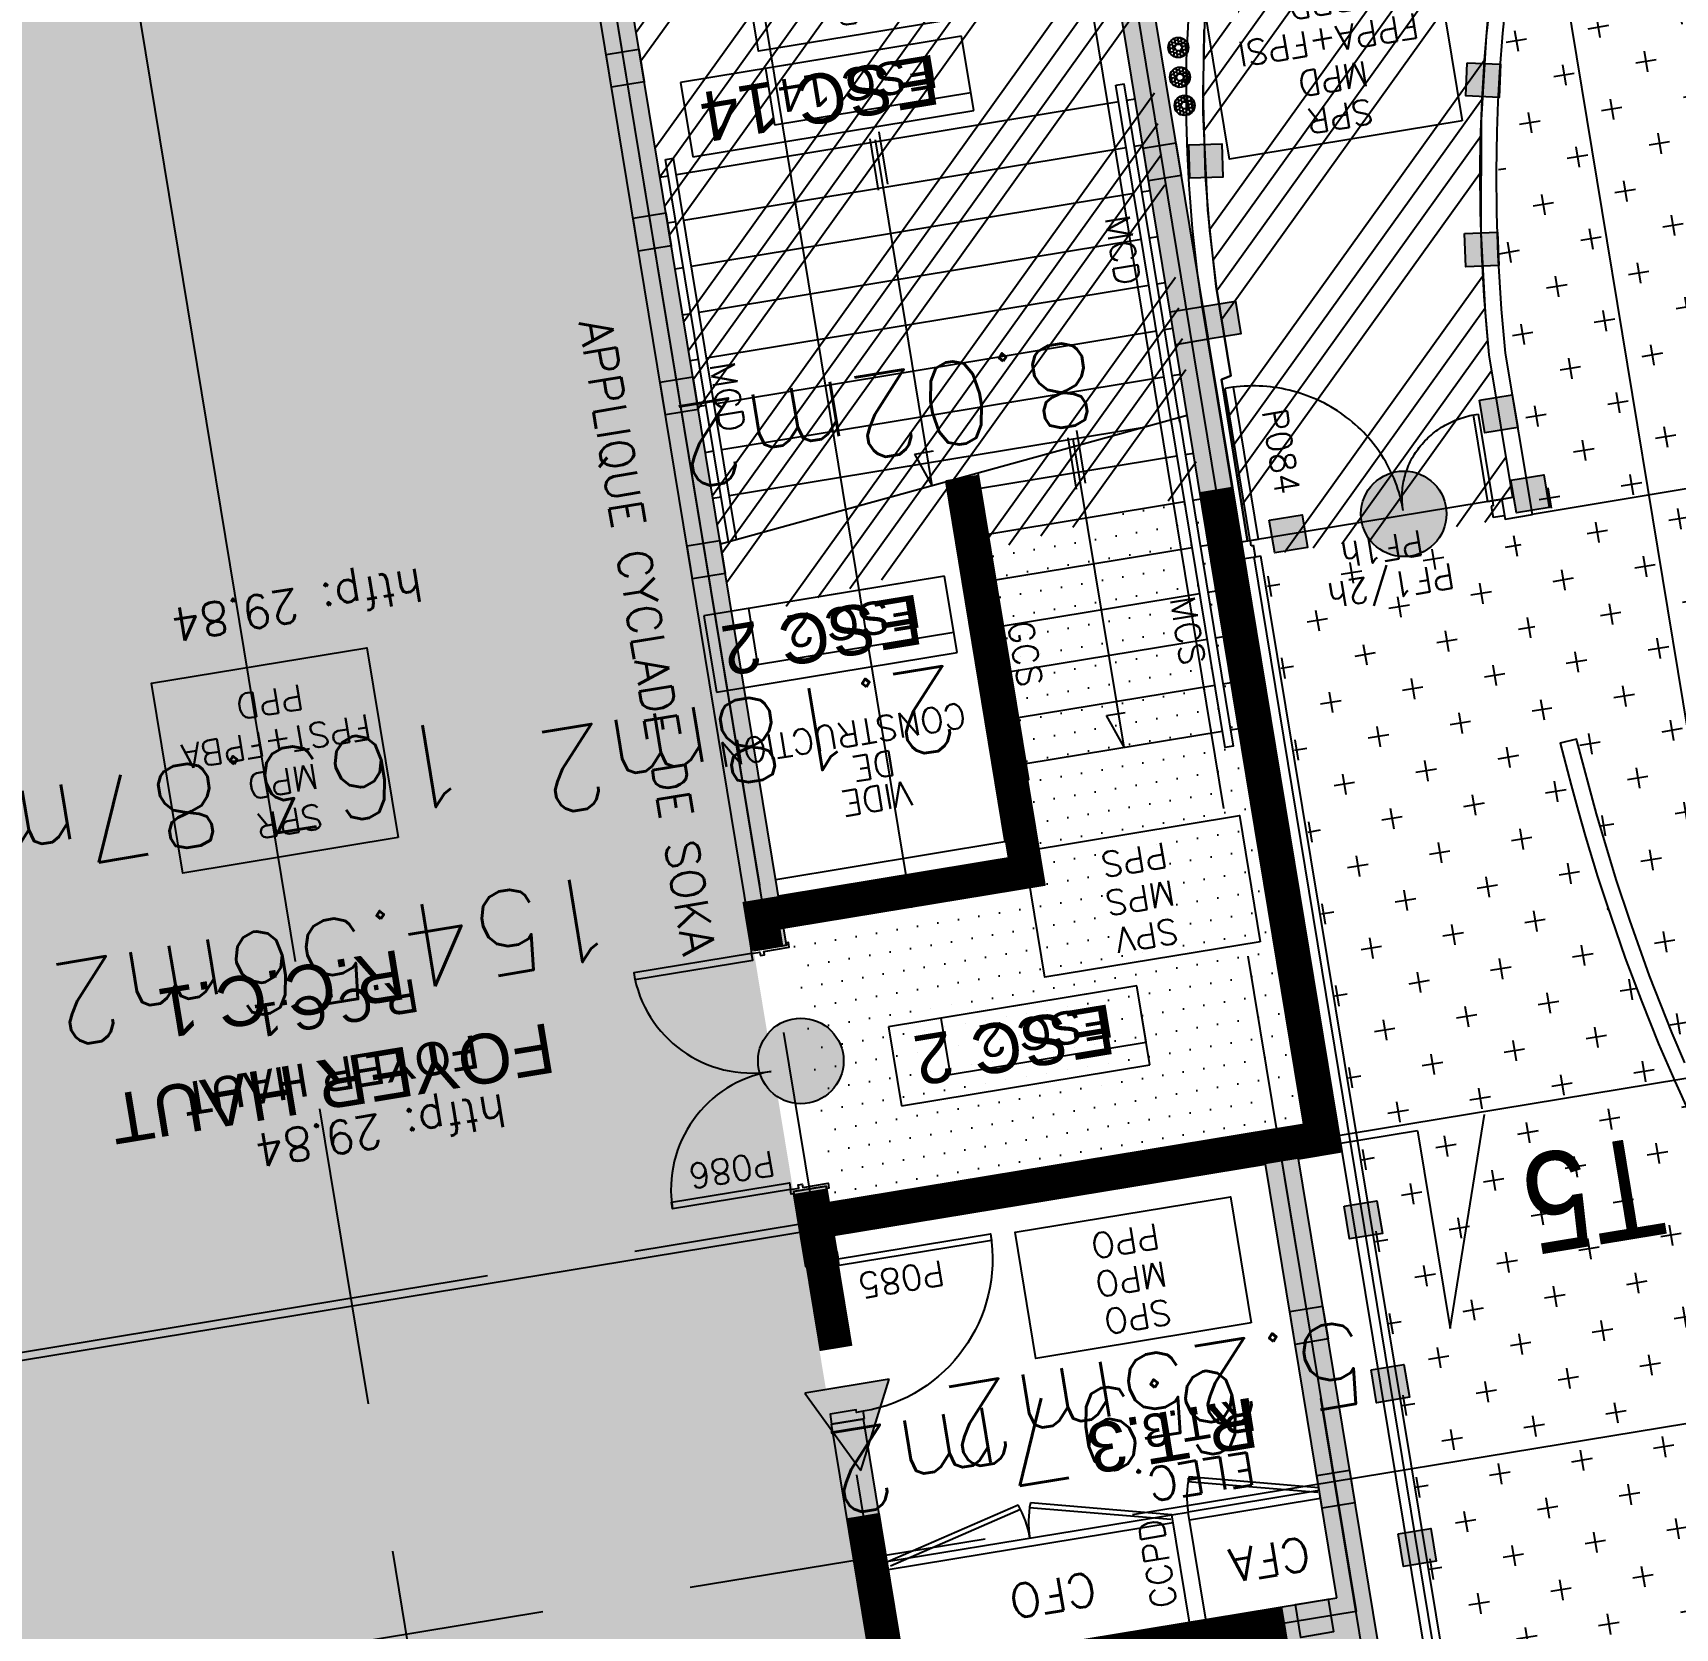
# Model space of a CAD drawing. Header units: millimetres. Extents: x 33240 to 33395, y 51607 to 51720.
# Drawn here: x 33290 to 33299.89, y 51651 to 51660.61 of the extents above; entities that cross this region are included whole.
import ezdxf
from ezdxf.enums import TextEntityAlignment as Align

# ---------------------------------------------------------------- set-up
doc = ezdxf.new("R2010")
doc.units = ezdxf.units.MM
doc.header["$LTSCALE"] = 0.3
doc.header["$MEASUREMENT"] = 0
doc.linetypes.add('ACAD_ISO04W100', pattern=[30, 24, -3, 0, -3])
doc.linetypes.add('ACAD_ISO08W100', pattern=[36, 24, -3, 6, -3])
doc.layers.get('0').update_dxf_attribs({"linetype": 'CONTINUOUS'})
for name, color, linetype in [('00-TRAMES-BAT', 7, 'ACAD_ISO08W100'), ('01-TREMIE-ESCAL-ASC', 4, 'CONTINUOUS'), ('02-MURS-PORTEUR', 1, 'CONTINUOUS'), ('04-CLOISONS', 2, 'CONTINUOUS'), ('05-MEN-INT', 4, 'CONTINUOUS'), ('05-MEN-INT-NUM', 62, 'CONTINUOUS'), ('07-REVT-SOL', 8, 'CONTINUOUS'), ('10-ANN-HSP', 192, 'CONTINUOUS'), ('10-ANN-NOMENCLATURE', 3, 'CONTINUOUS'), ('10-ANN-NOMPIECE', 3, 'CONTINUOUS'), ('10-ANN-NOMPIECE-CODE', 171, 'CONTINUOUS'), ('10-ANN-REPCOUPE', 1, 'CONTINUOUS'), ('10-ANN-SURF', 62, 'CONTINUOUS'), ('10-ANN-TEXTE', 3, 'CONTINUOUS'), ('11-RES-ELECTRICITE', 71, 'CONTINUOUS'), ('11-RES-ISOL-FEU', 2, 'CONTINUOUS'), ('14-HACH-MURS', 253, 'CONTINUOUS'), ('CVC-1-RADN', 7, 'CONTINUOUS'), ('CVC-1-RADS', 160, 'CONTINUOUS')]:
    doc.layers.add(name, color=color, linetype=linetype)
doc.styles.add('ANN', font='romans.shx')
doc.styles.add('HSP', font='romans.shx')
doc.styles.add('NDP', font='ARIAL.TTF')
doc.styles.add('REPCOUP', font='ARIAL.TTF', dxfattribs={"width": 0.85, "height": 0.6})
doc.styles.add('ROMANS', font='romans.shx', dxfattribs={"height": 0.2})
doc.styles.add('SURF', font='romans.shx', dxfattribs={"height": 0.5})
pattern_1 = [(189.35057367, (57785.36794, 108093.83487), (-0.2060594638, -0.2872968802), [0.125, -0.375]), (279.35057367, (57785.29612, 108093.88639), (0.2872968802, -0.2060594638), [0.125, -0.375])]

# ---------------------------------------------------------------- blocks, each defined once
blk = doc.blocks.new('M20L70D')
for points in [[(-145.5, 1.5), (-145.5, 73.5), (-141.5, 73.5), (-141.5, 1.5)], [(-1.5, 1.5), (-1.5, 73.5), (-5.5, 73.5), (-5.5, 1.5)], [(-147, 0), (-148.5, 0), (-148.5, 1.5), (-145.5, 1.5), (-145.5, -3.5), (-143.5, -3.5), (-143.5, -6), (-145.5, -6), (-145.5, -21.5), (-148.5, -21.5), (-148.5, -20), (-147, -20)], [(0, 0), (1.5, 0), (1.5, 1.5), (-1.5, 1.5), (-1.5, -3.5), (-3.5, -3.5), (-3.5, -6), (-1.5, -6), (-1.5, -21.5), (1.5, -21.5), (1.5, -20), (0, -20)]]:
    blk.add_lwpolyline(points, close=True)
for centre, start, end in [((-145.5, 1.5), 360, 90), ((-1.5, 1.5), 90, 180)]:
    blk.add_arc(centre, 72, start, end)
blk = doc.blocks.new('G20D90D')
for points in [[(-4.5, 0), (-4.5, 93), (-8.5, 93), (-8.5, 0)], [(-102, 0), (-97.5, 0), (-97.5, -4), (-96, -4), (-96, -20), (-102, -20)], [(0, 0), (-4.5, 0), (-4.5, -4), (-6, -4), (-6, -20), (0, -20)]]:
    blk.add_lwpolyline(points, close=True)
blk.add_arc((-4.5, 0), 93, 90, 180)
blk = doc.blocks.new('SMP2')
blk.add_lwpolyline([(-1.315, 0), (0, 0), (0, -0.77), (-1.315, -0.77)], close=True)
at = {"style": 'ROMANS'}
for tag, p in [('SOLS', (-0.6457, -0.1475)), ('PAROIS', (-0.6429, -0.3769)), ('FAUX-PLAFONDS', (-0.6457, -0.6095))]:
    blk.add_attdef(tag, text='', height=0.15, dxfattribs=at).set_placement(p, align=Align.MIDDLE)
blk = doc.blocks.new('SMP3')
blk.add_lwpolyline([(-1.3671, 0), (0.0521, 0), (0.0521, -1.0026), (-1.3671, -1.0026)], close=True)
at = {"style": 'ROMANS'}
for tag, p in [('SOLS', (-0.6457, -0.1475)), ('PAROIS', (-0.6429, -0.3769)), ('FAUX-PLAFONDS', (-0.6513, -0.6128)), ('FAUX-PLAFONDS', (-0.6485, -0.8422))]:
    blk.add_attdef(tag, text='', height=0.15, dxfattribs=at).set_placement(p, align=Align.MIDDLE)
blk = doc.blocks.new('CC42')
for p, q in [((-21, -47.5), (-21, 0)), ((21, 0), (21, -47.5)), ((21, -47.5), (-21, -47.5))]:
    blk.add_line(p, q)
blk.add_circle((0, 0), 21)
blk = doc.blocks.new('PF1-2H')
blk.add_hatch(color=256).paths.add_polyline_path([(-0.001288, 0, 1), (0.001288, 0, 1)])
blk.add_circle((0, 0), 0.001288)
blk = doc.blocks.new('CF1-2H')
for p, q in [((0, 0.002576), (-0.001288, 0)), ((0.001288, 0), (0, 0.002576)), ((-0.001288, 0), (0.001288, 0))]:
    blk.add_line(p, q)
blk.add_solid([(-0.001288, 0), (0, 0.002576), (0.001288, 0)])
blk = doc.blocks.new('CARRE2')
blk.add_hatch(color=256).paths.add_polyline_path([(-0.1, 0.1), (0.1, 0.1), (0.1, -0.1), (-0.1, -0.1)])
blk.add_lwpolyline([(-0.1, 0.1), (0.1, 0.1), (0.1, -0.1), (-0.1, -0.1)], close=True)

msp = doc.modelspace()

# ---------------------------------------------------------------- hatches: boundary and pattern name
at = {"layer": '07-REVT-SOL'}
h = msp.add_hatch(dxfattribs=at)
h.set_pattern_fill('ANSI34', color=256, style=0)
h.set_pattern_definition([(234.3505737, (57752.873, 108291.1774), (0.609448717, -0.4371181325), []), (234.3505737, (57752.69855, 108291.1487), (0.609448717, -0.4371181325), []), (234.3505737, (57752.5241, 108291.12), (0.609448717, -0.4371181325), []), (234.3505737, (57752.3497, 108291.09124), (0.609448717, -0.4371181325), [])])
h.paths.add_polyline_path([(33309.5314, 51685.8588), (33309.227, 51686.3339), (33308.7901, 51686.9168), (33308.2417, 51687.5322), (33307.7231, 51688.0157), (33307.1703, 51688.4635), (33306.6491, 51688.8373), (33306.1684, 51689.1099), (33305.6057, 51689.375), (33304.8593, 51689.5906), (33304.3981, 51689.6614), (33304.0875, 51689.6801), (33303.4661, 51689.653), (33302.8229, 51689.5078), (33302.2165, 51689.3237), (33301.8431, 51689.1436), (33301.2325, 51688.7418), (33301.0441, 51688.5546), (33300.8119, 51688.2317), (33300.636, 51687.875), (33300.5145, 51687.359), (33300.505, 51686.6688), (33300.5777, 51685.9763), (33300.7416, 51685.2753), (33300.9406, 51684.7213), (33301.0157, 51684.5876), (33307.3638, 51673.1728), (33307.5551, 51673.4027), (33307.8762, 51673.8025), (33308.1163, 51674.1181), (33308.411, 51674.5325), (33308.7556, 51675.0512), (33309.048, 51675.5283), (33309.3762, 51676.1097), (33309.5889, 51676.5207), (33309.7607, 51676.8698), (33310.0204, 51677.4522), (33310.2137, 51677.9361), (33310.3288, 51678.2748), (33310.4454, 51678.6692), (33310.6648, 51679.6374), (33310.76, 51680.4082), (33310.7988, 51681.1264), (33310.7886, 51681.6572), (33311.6353, 51681.6308), (33311.6077, 51680.7216), (33311.5149, 51679.9648), (33311.413, 51679.3793), (33311.2805, 51678.8426), (33311.0938, 51678.2397), (33310.6536, 51677.1452), (33310.0752, 51675.9925), (33309.4154, 51674.8904), (33308.8726, 51674.099), (33308.2849, 51673.3459), (33307.8733, 51672.8629), (33307.228, 51672.1682), (33306.3132, 51671.3076), (33305.9865, 51671.0325), (33305.8529, 51670.9201), (33304.975, 51670.2548), (33303.8087, 51669.4948), (33303.0073, 51669.0533), (33301.8018, 51668.4879), (33300.9566, 51668.032), (33299.3651, 51667.685), (33298.3344, 51667.4599), (33297.6468, 51667.3707), (33296.7824, 51667.2899), (33295.9203, 51667.253), (33295.2266, 51667.2152), (33294.1119, 51667.2875), (33293.3748, 51667.4449), (33292.5369, 51667.5422), (33291.7914, 51667.7628), (33290.9562, 51668.1367), (33290.4698, 51668.2741), (33289.8201, 51668.6138), (33289.1999, 51669.0055), (33288.3839, 51669.5907), (33287.876, 51669.955), (33287.2211, 51670.7667), (33274.7777, 51668.6362), (33276.256, 51659.6586), (33284.2497, 51660.9749), (33284.3561, 51660.329), (33287.1543, 51660.7657), (33287.0441, 51661.435), (33288.3848, 51661.6423), (33288.4866, 51660.9834), (33292.2493, 51661.603), (33292.1421, 51662.2745), (33293.3262, 51662.4694), (33294.2159, 51657.0657), (33297.0273, 51657.8411), (33296.5137, 51662.3558), (33296.1876, 51662.9406), (33297.1941, 51663.1064), (33297.3208, 51662.3368), (33297.3071, 51662.3342), (33297.2354, 51662.0285), (33297.1718, 51661.7039), (33297.1191, 51661.3565), (33297.0807, 51661.0087), (33297.0553, 51660.6759), (33297.0448, 51660.2508), (33297.0546, 51659.9073), (33297.0786, 51659.5031), (33297.126, 51659.0791), (33297.2144, 51658.5421), (33297.1583, 51658.5188), (33297.3195, 51657.5459), (33297.3809, 51657.5561), (33297.3948, 51657.457), (33298.8658, 51657.679), (33298.8462, 51657.7974), (33298.9103, 51657.8079), (33298.7662, 51658.6942), (33298.7288, 51659.1864), (33298.7198, 51659.4049), (33298.7232, 51660.1393), (33298.7457, 51660.5123), (33298.7907, 51660.9605), (33298.8677, 51661.4609), (33298.9907, 51662.0019), (33299.0813, 51662.4183), (33299.1901, 51662.781), (33299.4457, 51663.3946), (33299.6955, 51663.8263), (33299.9745, 51664.1844), (33300.2447, 51664.447), (33300.5617, 51664.6801), (33300.8381, 51664.8192), (33301.2209, 51664.9383), (33301.4693, 51664.9787), (33301.841, 51664.9673), (33302.2061, 51664.8995), (33302.6126, 51664.7536), (33302.9838, 51664.5426), (33303.3445, 51664.2838), (33303.6583, 51663.9764), (33303.8954, 51663.7058), (33304.1617, 51663.3541), (33304.4484, 51662.8985), (33304.7788, 51662.2731), (33305.0523, 51661.5322), (33305.2961, 51660.675), (33305.4695, 51659.9959), (33305.6024, 51659.3706), (33305.6852, 51658.9167), (33307.3767, 51659.1899), (33307.1404, 51660.5973), (33307.0303, 51661.1738), (33306.9413, 51661.6002), (33306.7799, 51662.3125), (33306.6023, 51663.0284), (33306.4522, 51663.5891), (33306.3171, 51663.5669), (33306.1501, 51664.5811), (33310.3148, 51665.2669), (33310.4416, 51664.4972), (33315.177, 51665.277), (33315.0503, 51666.0466), (33321.9737, 51667.1866), (33322.0842, 51666.5156), (33326.0968, 51667.1763), (33325.9863, 51667.8474), (33338.2877, 51669.8729), (33338.4145, 51669.1031), (33337.1627, 51668.8969), (33337.4803, 51666.9678), (33338.0209, 51667.0568), (33338.5748, 51667.148), (33338.8591, 51667.1949), (33339.4721, 51667.2958), (33339.4876, 51667.2022), (33342.9411, 51667.7709), (33342.9248, 51667.8696), (33343.8326, 51668.019), (33343.8488, 51667.9204), (33345.1427, 51668.1334), (33344.8096, 51670.1562), (33343.348, 51669.9155), (33343.2212, 51670.6853), (33356.0482, 51672.7974), (33356.1749, 51672.0277), (33354.958, 51671.8273), (33355.3024, 51669.7355), (33360.6718, 51670.6196), (33360.3274, 51672.7114), (33359.1351, 51672.5151), (33359.0083, 51673.2848), (33361.9356, 51673.7669), (33362.0461, 51673.0958), (33364.4142, 51673.4857), (33364.3037, 51674.1568), (33367.7572, 51674.7255), (33367.8839, 51673.9557), (33371.2387, 51674.5081), (33371.112, 51675.2779), (33374.9437, 51675.9088), (33375.0705, 51675.1391), (33376.6328, 51675.3963), (33376.506, 51676.1661), (33377.325, 51676.3009), (33377.0481, 51677.9827), (33376.9198, 51677.9616), (33376.6273, 51679.7377), (33376.7556, 51679.7588), (33376.4112, 51681.8507), (33376.2829, 51681.8295), (33375.9904, 51683.6056), (33376.1187, 51683.6267), (33375.8418, 51685.3086), (33360.6783, 51682.8117), (33360.8797, 51680.4431), (33357.4663, 51679.6643), (33355.8502, 51679.2955), (33350.3855, 51678.0486), (33349.3674, 51677.9353), (33349.2809, 51678.7127), (33350.1901, 51678.8161), (33350.4466, 51678.8746), (33350.1324, 51680.7824), (33345.8713, 51680.0807), (33346.1535, 51678.3669), (33347.7703, 51678.5446), (33347.8568, 51677.7672), (33337.862, 51676.655), (33331.4691, 51682.1156), (33331.436, 51682.1102), (33331.3791, 51682.4555), (33331.426, 51682.4633), (33332.4803, 51685.4342), (33333.3075, 51685.2862), (33334.1791, 51687.6816), (33333.3953, 51687.9546), (33334.4746, 51690.9071), (33334.675, 51691.1303), (33338.2027, 51692.6579), (33338.2118, 51692.6161), (33338.5092, 51692.2989), (33338.6344, 51692.0226), (33341.707, 51693.0697), (33341.5019, 51693.412), (33341.3795, 51693.7866), (33344.946, 51694.7179), (33345.2392, 51694.7817), (33348.5761, 51695.3735), (33348.8741, 51695.4084), (33348.9099, 51694.6324), (33348.9146, 51694.6048), (33352.1472, 51694.9081), (33352.1459, 51695.2202), (33352.2417, 51695.6865), (33356.3412, 51695.7195), (33356.4073, 51695.575), (33357.7275, 51698.1124), (33357.1877, 51701.3904), (33320.2349, 51695.2976), (33319.7443, 51698.296), (33309.9064, 51696.6761), (33310.4, 51693.6782), (33300.57, 51692.0596), (33300.7406, 51691.0235), (33301.5358, 51691.0422), (33302.2561, 51690.9986), (33302.8984, 51690.9343), (33303.2847, 51690.8855), (33303.8837, 51690.7723), (33304.4095, 51690.6586), (33304.8482, 51690.5355), (33305.6756, 51690.2459), (33306.363, 51689.935), (33307.0247, 51689.5803), (33307.6503, 51689.1728), (33308.244, 51688.725), (33308.7944, 51688.2296), (33309.3073, 51687.6984), (33309.7704, 51687.1258), (33310.4433, 51686.1015), (33309.6647, 51685.6359)])
h = msp.add_hatch(dxfattribs=at)
h.set_pattern_fill('CROSS', color=30, style=0)
h.set_pattern_definition(pattern_1)
h.paths.add_polyline_path([(33307.3917, 51659.0979), (33307.5932, 51657.838), (33307.6158, 51656.5241), (33307.5082, 51655.5839), (33307.3234, 51654.7955), (33307.0619, 51654.0539), (33306.6554, 51653.2677), (33306.1435, 51652.558), (33305.5597, 51651.9934), (33304.89, 51651.5529), (33304.1139, 51651.2517), (33303.6912, 51651.1881), (33302.9715, 51651.2168), (33302.2848, 51651.4378), (33301.5335, 51651.9832), (33300.9884, 51652.5966), (33300.4941, 51653.3269), (33300.2463, 51653.7765), (33299.8041, 51654.7556), (33299.4158, 51655.9034), (33299.2091, 51656.7262), (33298.9495, 51658.1907), (33298.8339, 51659.1056), (33298.8197, 51659.394), (33298.8349, 51660.372), (33298.8677, 51661.4609), (33299.1537, 51662.3038), (33299.3571, 51662.9596), (33299.6666, 51663.6), (33300.153, 51664.2355), (33300.796, 51664.6953), (33301.5625, 51664.8807), (33302.1542, 51664.8135), (33302.6988, 51664.6031), (33303.2581, 51664.2173), (33303.7618, 51663.7087), (33304.202, 51663.1184), (33304.5094, 51662.576), (33304.8834, 51661.7168), (33305.1223, 51660.9716), (33305.3984, 51659.8526), (33305.5742, 51658.7985)])
h = msp.add_hatch(dxfattribs=at)
h.set_pattern_fill('CROSS', color=30, style=0)
h.set_pattern_definition(pattern_1)
h.paths.add_polyline_path([(33286.5603, 51643.2418), (33286.5961, 51643.0244), (33280.6412, 51642.0441), (33281.2228, 51638.5117), (33285.6417, 51639.2393), (33285.6742, 51639.0421), (33280.2045, 51638.1415), (33280.4562, 51636.6128), (33291.1949, 51638.381), (33290.9433, 51639.9095), (33288.0423, 51639.4318), (33288.0098, 51639.6292), (33291.0094, 51640.123), (33289.7096, 51648.0169), (33292.752, 51648.5179), (33295.3503, 51648.9457), (33293.2555, 51661.6673), (33287.7297, 51660.7591), (33283.7828, 51660.1092), (33283.4868, 51660.0605), (33286.2643, 51643.193)])
h = msp.add_hatch(dxfattribs=at)
h.set_pattern_fill('DOTS', color=212, scale=2, style=0)
h.set_pattern_definition([(189.35057367, (57785.36794, 108093.90987), (-0.04136018889, -0.13349376306), [0, -0.125])])
h.paths.add_polyline_path([(33294.5214, 51655.2107), (33294.7927, 51653.5629), (33297.6542, 51654.0341), (33297.0273, 51657.8411), (33295.6216, 51657.4534), (33295.9521, 51655.4463)])
h = msp.add_hatch(dxfattribs=at)
h.set_pattern_fill('CROSS', color=30, style=0)
h.set_pattern_definition(pattern_1)
h.paths.add_polyline_path([(33307.1197, 51648.1474), (33299.1533, 51646.8356), (33297.4041, 51657.4586), (33298.9318, 51657.6898), (33299.0359, 51657.0758), (33299.1499, 51656.5294), (33299.2846, 51655.9988), (33299.4772, 51655.3642), (33299.6399, 51654.9032), (33299.9326, 51654.1956), (33300.3589, 51653.3633), (33300.9268, 51652.5136), (33301.4641, 51651.918), (33302.218, 51651.3612), (33302.9309, 51651.1227), (33303.4691, 51651.0667), (33304.0347, 51651.1266), (33304.6455, 51651.3289), (33305.0828, 51651.545), (33305.5618, 51651.8682), (33306.0185, 51652.278), (33306.3733, 51652.6803), (33307.1198, 51648.1474)])
at = {"layer": '14-HACH-MURS', "ltscale": 10}
h = msp.add_hatch(color=256, dxfattribs=at)
h.paths.add_polyline_path([(33291.9868, 51644.3432), (33294.0309, 51644.6797), (33294.0642, 51644.4774), (33292.0201, 51644.1408)])
h.paths.add_polyline_path([(33294.0999, 51644.2603), (33292.0558, 51643.9237), (33292.0234, 51644.121), (33294.0674, 51644.4576)])
h.paths.add_polyline_path([(33295.5997, 51644.5073), (33313.0136, 51647.3747), (33312.9811, 51647.5721), (33295.5672, 51644.7047)])
h.paths.add_polyline_path([(33308.517, 51656.1775), (33309.9786, 51647.3006), (33307.4296, 51646.8809), (33307.3517, 51647.3545), (33307.0556, 51647.3057), (33307.1336, 51646.8322), (33301.8383, 51645.9602), (33301.7603, 51646.4338), (33301.4643, 51646.385), (33301.5423, 51645.9115), (33298.9932, 51645.4917), (33297.6209, 51653.8259), (33297.884, 51653.8693), (33296.5117, 51662.2035), (33297.1531, 51662.3091), (33297.0701, 51662.8126), (33296.3992, 51662.7022), (33296.4577, 51662.3466), (33296.29, 51662.319), (33297.6542, 51654.0341), (33294.7927, 51653.5629), (33294.7765, 51653.6616), (33294.5791, 51653.6291), (33294.6441, 51653.2344), (33294.8415, 51653.2669), (33294.8252, 51653.3656), (33297.4236, 51653.7934), (33297.8535, 51651.1821), (33295.2489, 51650.7532), (33295.0009, 51652.2594), (33294.8099, 51652.2279), (33295.1364, 51650.2448), (33295.3338, 51650.2772), (33295.2877, 51650.5569), (33297.3598, 51650.8981), (33297.6198, 51649.3194), (33295.5477, 51648.9782), (33295.4962, 51649.2905), (33295.2989, 51649.258), (33295.3503, 51648.9457), (33294.7419, 51648.8455), (33294.7744, 51648.6482), (33295.3828, 51648.7484), (33295.4455, 51648.368), (33295.6428, 51648.4005), (33295.5802, 51648.7809), (33298.1785, 51649.2087), (33298.6172, 51646.5446), (33296.0188, 51646.1167), (33295.9549, 51646.5051), (33295.7575, 51646.4726), (33295.854, 51645.8869), (33298.6497, 51646.3472), (33298.7959, 51645.4593), (33296.1976, 51645.0314), (33296.1846, 51645.1103), (33295.9872, 51645.0778), (33296.0002, 51644.9989), (33295.5315, 51644.9217), (33295.5636, 51644.7269), (33329.6698, 51650.3403), (33326.8097, 51667.7091), (33326.198, 51667.6084), (33326.2808, 51667.1053), (33326.5966, 51667.1572), (33329.3445, 51650.4691), (33324.207, 51649.6232), (33324.1269, 51650.1096), (33323.8309, 51650.0608), (33323.911, 51649.5744), (33318.6156, 51648.7025), (33318.5356, 51649.1889), (33318.2395, 51649.1401), (33318.3196, 51648.6538), (33313.0243, 51647.7818), (33312.9442, 51648.2682), (33312.6482, 51648.2194), (33312.7283, 51647.7331), (33310.1792, 51647.3133), (33307.4313, 51664.0015), (33310.2738, 51664.4696), (33310.1909, 51664.973), (33307.1511, 51664.4725)])
h = msp.add_hatch(color=256, dxfattribs=at)
h.paths.add_polyline_path([(33294.3403, 51655.0796), (33294.5376, 51655.1121), (33293.4285, 51661.8478), (33293.2608, 51661.8202), (33293.2022, 51662.1756), (33292.3537, 51662.0359), (33292.4366, 51661.5324), (33293.2555, 51661.6673)])
h.paths.add_polyline_path([(33287.3383, 51660.6947), (33288.3339, 51660.8586), (33288.2562, 51661.3612), (33287.2556, 51661.1964)])
at = {"layer": 'CVC-1-RADN'}
h = msp.add_hatch(dxfattribs=at)
h.set_pattern_fill('HONEY', color=256, scale=0.1, angle=-170.64943, style=0)
h.set_pattern_definition([(189.350574, (33372.508152, 51707.612724), (-0.0167420212, -0.0137278812), [0.0125, -0.025]), (309.350574, (33372.508152, 51707.612724), (0.0202597045, -0.0076350751), [0.0125, -0.025]), (249.350574, (33372.508152, 51707.612724), (0.0035176833, -0.0213629563), [-0.025, 0.0125])])
edge = h.paths.add_edge_path()
edge.add_arc((33296.9078, 51660.3399), 0.061, 0, 360)
edge = h.paths.add_edge_path(flags=16)
edge.add_arc((33296.9078, 51660.3399), 0.021, 0, 360)
h = msp.add_hatch(dxfattribs=at)
h.set_pattern_fill('HONEY', color=256, scale=0.1, angle=-170.64943, style=0)
h.set_pattern_definition([(189.350574, (33372.536098, 51707.44301), (-0.0167420212, -0.0137278812), [0.0125, -0.025]), (309.350574, (33372.536098, 51707.44301), (0.0202597045, -0.0076350751), [0.0125, -0.025]), (249.350574, (33372.536098, 51707.44301), (0.0035176833, -0.0213629563), [-0.025, 0.0125])])
edge = h.paths.add_edge_path()
edge.add_arc((33296.9358, 51660.1702), 0.061, 0, 360)
edge = h.paths.add_edge_path(flags=16)
edge.add_arc((33296.9358, 51660.1702), 0.021, 0, 360)
at = {"layer": 'CVC-1-RADS'}
h = msp.add_hatch(dxfattribs=at)
h.set_pattern_fill('HONEY', color=256, scale=0.1, angle=-170.64943, style=0)
h.set_pattern_definition([(189.350574, (33372.498408, 51707.791744), (-0.0167420212, -0.0137278812), [0.0125, -0.025]), (309.350574, (33372.498408, 51707.791744), (0.0202597045, -0.0076350751), [0.0125, -0.025]), (249.350574, (33372.498408, 51707.791744), (0.0035176833, -0.0213629563), [-0.025, 0.0125])])
edge = h.paths.add_edge_path()
edge.add_arc((33296.8981, 51660.519), 0.061, 0, 360)
edge = h.paths.add_edge_path(flags=16)
edge.add_arc((33296.8981, 51660.519), 0.021, 0, 360)

# ---------------------------------------------------------------- linework, layer by layer
at = {"layer": '00-TRAMES-BAT'}
for p, q in [((33301.7228, 51645.7384), (33293.0396, 51698.4712)), ((33298.9271, 51645.2781), (33290.2439, 51698.0109)), ((33296.1314, 51644.8178), (33287.4482, 51697.5505)), ((33293.3357, 51644.3574), (33284.6526, 51697.0902)), ((33274.9761, 51650.1985), (33381.4907, 51667.7375)), ((33275.3094, 51648.1743), (33381.824, 51665.7133))]:
    msp.add_line(p, q, dxfattribs=at)
at = {"layer": '01-TREMIE-ESCAL-ASC'}
for p, q in [((33296.5224, 51660.2919), (33296.5718, 51660.3)), ((33296.8588, 51658.2488), (33296.5224, 51660.2919)), ((33296.9073, 51658.2622), (33296.5718, 51660.3)), ((33293.8745, 51659.7546), (33296.5387, 51660.1932)), ((33296.588, 51660.2014), (33296.6373, 51660.2095)), ((33296.6335, 51659.9251), (33296.6828, 51659.9332)), ((33293.809, 51659.8451), (33293.8583, 51659.8532)), ((33294.1883, 51657.5414), (33293.809, 51659.8451)), ((33294.2368, 51657.5548), (33293.8583, 51659.8532)), ((33293.92, 51659.4783), (33296.5842, 51659.917)), ((33293.7759, 51659.7383), (33293.8252, 51659.7464)), ((33293.9655, 51659.202), (33296.6296, 51659.6407)), ((33296.679, 51659.6488), (33296.7283, 51659.6569)), ((33293.8214, 51659.462), (33293.8707, 51659.4702)), ((33294.011, 51658.9257), (33296.6751, 51659.3644)), ((33296.7245, 51659.3725), (33296.7738, 51659.3806)), ((33293.8669, 51659.1858), (33293.9162, 51659.1939)), ((33294.0565, 51658.6494), (33296.7206, 51659.0881)), ((33296.77, 51659.0962), (33296.8193, 51659.1044)), ((33293.9123, 51658.9095), (33293.9617, 51658.9176)), ((33294.102, 51658.3732), (33296.7661, 51658.8118)), ((33296.8155, 51658.82), (33296.8648, 51658.8281)), ((33305.6009, 51658.803), (33299.0302, 51657.7071)), ((33293.9578, 51658.6332), (33294.0072, 51658.6413)), ((33296.861, 51658.5437), (33296.9103, 51658.5518)), ((33294.1475, 51658.0969), (33296.8116, 51658.5356)), ((33294.0033, 51658.3569), (33294.0527, 51658.365)), ((33294.193, 51657.8206), (33296.6927, 51658.2322)), ((33294.0488, 51658.0806), (33294.0982, 51658.0888)), ((33295.3102, 51658.0704), (33295.424, 51658.0891)), ((33295.4162, 51657.8801), (33295.3102, 51658.0704)), ((33295.7059, 51657.8649), (33296.8899, 51658.0599)), ((33296.9393, 51658.068), (33296.9886, 51658.0761)), ((33295.6072, 51657.8487), (33295.6566, 51657.8568)), ((33294.0943, 51657.8044), (33294.1437, 51657.8125)), ((33295.7514, 51657.5886), (33296.9354, 51657.7836)), ((33296.9848, 51657.7917), (33297.0341, 51657.7998)), ((33295.6527, 51657.5724), (33295.7021, 51657.5805)), ((33295.7969, 51657.3123), (33296.9809, 51657.5073)), ((33297.0303, 51657.5154), (33297.0796, 51657.5236)), ((33295.6982, 51657.2961), (33295.7475, 51657.3042)), ((33295.8424, 51657.0361), (33297.0264, 51657.231)), ((33297.0758, 51657.2392), (33297.1251, 51657.2473)), ((33295.7437, 51657.0198), (33295.793, 51657.0279)), ((33295.8879, 51656.7598), (33297.0719, 51656.9548)), ((33297.1213, 51656.9629), (33297.1706, 51656.971)), ((33295.7892, 51656.7435), (33295.8385, 51656.7517)), ((33295.9334, 51656.4835), (33297.1174, 51656.6785)), ((33297.1667, 51656.6866), (33297.2161, 51656.6947)), ((33295.8347, 51656.4673), (33295.884, 51656.4754)), ((33296.4648, 51656.495), (33296.5786, 51656.5137)), ((33296.5709, 51656.3047), (33296.4648, 51656.495)), ((33295.9789, 51656.2072), (33297.1629, 51656.4022)), ((33297.2122, 51656.4103), (33297.2616, 51656.4184)), ((33295.8802, 51656.191), (33295.9295, 51656.1991))]:
    msp.add_line(p, q, dxfattribs=at)
at = {"layer": '01-TREMIE-ESCAL-ASC', "linetype": 'ACAD_ISO04W100'}
for p, q in [((33295.0929, 51659.659), (33295.0421, 51659.9679)), ((33295.4162, 51657.8801), (33295.0734, 51659.9619)), ((33295.1477, 51659.6958), (33295.0956, 51660.012)), ((33296.9512, 51658.3035), (33294.1398, 51657.5281)), ((33296.2846, 51657.8588), (33296.2337, 51658.1678)), ((33296.5709, 51656.3047), (33296.2651, 51658.1618)), ((33296.3393, 51657.8957), (33296.2872, 51658.2119))]:
    msp.add_line(p, q, dxfattribs=at)
at = {"layer": '01-TREMIE-ESCAL-ASC'}
for points in [[(33296.9027, 51658.2901), (33297.2285, 51656.3117), (33297.1792, 51656.3035), (33296.8542, 51658.2768)], [(33295.6909, 51657.9559), (33295.9951, 51656.1086), (33295.9458, 51656.1004), (33295.6424, 51657.9425)]]:
    msp.add_lwpolyline(points, dxfattribs=at)
at = {"layer": '02-MURS-PORTEUR'}
for p, q in [((33297.6542, 51654.0341), (33296.29, 51662.319)), ((33297.884, 51653.8693), (33296.5117, 51662.2035)), ((33294.5376, 51655.1121), (33293.4285, 51661.8478)), ((33294.3379, 51655.0944), (33293.2555, 51661.6673)), ((33294.3403, 51655.0796), (33294.5376, 51655.1121)), ((33294.7927, 51653.5629), (33297.6542, 51654.0341)), ((33294.8252, 51653.3656), (33297.4236, 51653.7934)), ((33297.8535, 51651.1821), (33297.4236, 51653.7934)), ((33297.6209, 51653.8259), (33297.884, 51653.8693)), ((33298.9932, 51645.4917), (33297.6209, 51653.8259)), ((33294.5791, 51653.6291), (33294.7765, 51653.6616)), ((33294.6441, 51653.2344), (33294.5816, 51653.6143)), ((33294.7765, 51653.6616), (33294.7927, 51653.5629)), ((33294.8415, 51653.2669), (33294.8252, 51653.3656)), ((33294.6441, 51653.2344), (33294.8415, 51653.2669)), ((33295.0072, 51652.2604), (33294.8099, 51652.2279)), ((33295.1364, 51650.2448), (33294.8099, 51652.2279)), ((33295.2489, 51650.7532), (33295.0009, 51652.2594)), ((33295.2489, 51650.7532), (33297.8535, 51651.1821))]:
    msp.add_line(p, q, dxfattribs=at)
at = {"layer": '04-CLOISONS', "linetype": 'Continuous'}
for p, q in [((33295.497, 51657.9024), (33295.854, 51655.7342)), ((33295.594, 51657.9292), (33295.969, 51655.6518)), ((33299.1533, 51646.8356), (33297.3948, 51657.457)), ((33295.854, 51655.7342), (33294.4727, 51655.5068)), ((33295.969, 51655.6518), (33294.4889, 51655.4081)), ((33299.0546, 51646.8193), (33297.8841, 51653.869))]:
    msp.add_line(p, q, dxfattribs=at)
at = {"layer": '04-CLOISONS'}
for p, q in [((33297.3627, 51657.4517), (33297.3948, 51657.457)), ((33296.8591, 51651.6822), (33296.9578, 51651.6984)), ((33296.9655, 51651.0359), (33296.8591, 51651.6822)), ((33297.0642, 51651.0522), (33296.9578, 51651.6984))]:
    msp.add_line(p, q, dxfattribs=at)
at = {"layer": '04-CLOISONS', "linetype": 'Continuous'}
for points in [[(33297.0553, 51660.6759), (33297.0448, 51660.2508), (33297.0593, 51659.7458), (33297.0854, 51659.4177), (33297.126, 51659.0791), (33297.2144, 51658.5421), (33297.1583, 51658.5188), (33297.3153, 51657.5452), (33297.2773, 51657.5389), (33297.0434, 51658.9537), (33297.0141, 51659.1604), (33296.984, 51659.4296), (33296.9628, 51659.6923), (33296.9524, 51659.8853), (33296.9464, 51660.0751), (33296.947, 51660.4456), (33296.9716, 51660.9222)], [(33298.765, 51660.7319), (33298.7395, 51660.4414), (33298.7255, 51660.2043), (33298.717, 51659.9632), (33298.7142, 51659.7798), (33298.7159, 51659.5313), (33298.7236, 51659.2784), (33298.738, 51659.0207), (33298.7536, 51658.8239), (33298.7688, 51658.6672), (33298.9103, 51657.8079), (33298.8462, 51657.7974), (33298.8626, 51657.6982), (33298.8658, 51657.679), (33299.0303, 51657.7061)], [(33299.0303, 51657.7061), (33298.8681, 51658.6789), (33298.8438, 51658.9438), (33298.8239, 51659.2674), (33298.8156, 51659.5207), (33298.8137, 51659.7693), (33298.8179, 51660.0135), (33298.8253, 51660.1936), (33298.8349, 51660.372), (33298.853, 51660.6062), (33298.8704, 51660.7789)], [(33299.9483, 51654.4036), (33299.8721, 51654.5826), (33299.7362, 51654.9287), (33299.6168, 51655.2627), (33299.5357, 51655.5071), (33299.4158, 51655.9034), (33299.2982, 51656.3453), (33299.2963, 51656.353), (33299.1986, 51656.3293), (33299.2633, 51656.076), (33299.3058, 51655.9215), (33299.3509, 51655.7651), (33299.4237, 51655.5267), (33299.4772, 51655.3642), (33299.5903, 51655.0347), (33299.6896, 51654.7717), (33299.7911, 51654.5179), (33299.8887, 51654.2931), (33299.9765, 51654.0981)]]:
    msp.add_lwpolyline(points, dxfattribs=at)
at = {"layer": '05-MEN-INT'}
for p, q in [((33297.3316, 51657.5479), (33297.1805, 51658.4655)), ((33297.3809, 51657.5561), (33297.2299, 51658.4735)), ((33298.7623, 51657.7835), (33298.6762, 51658.3061)), ((33298.7919, 51657.7884), (33298.7059, 51658.3112)), ((33298.7919, 51657.7884), (33298.7059, 51658.3112)), ((33298.8462, 51657.7974), (33298.7623, 51657.7835)), ((33298.7968, 51657.7588), (33298.782, 51657.7564)), ((33298.7968, 51657.7588), (33298.782, 51657.7564)), ((33298.782, 51657.7564), (33298.7934, 51657.6873)), ((33298.7968, 51657.7588), (33298.7919, 51657.7884)), ((33298.7968, 51657.7588), (33298.7919, 51657.7884)), ((33298.8625, 51657.6987), (33298.7934, 51657.6873)), ((33297.3809, 51657.5561), (33297.3316, 51657.5479)), ((33297.3316, 51657.5479), (33297.2773, 51657.539)), ((33297.2936, 51657.4404), (33297.2773, 51657.539)), ((33297.2936, 51657.4404), (33297.2773, 51657.539)), ((33297.2936, 51657.4404), (33297.3627, 51657.4517)), ((33297.2936, 51657.4404), (33297.3627, 51657.4517)), ((33297.3365, 51657.5184), (33297.3317, 51657.548)), ((33297.3365, 51657.5184), (33297.3317, 51657.548)), ((33297.3365, 51657.5184), (33297.3513, 51657.5208)), ((33297.3365, 51657.5184), (33297.3513, 51657.5208)), ((33297.3627, 51657.4517), (33297.3513, 51657.5208)), ((33297.3627, 51657.4517), (33297.3513, 51657.5208)), ((33297.7444, 51651.8449), (33296.9608, 51651.9102)), ((33297.7387, 51651.8155), (33296.9551, 51651.8807)), ((33297.7471, 51651.8284), (33296.9578, 51651.6984)), ((33295.1488, 51651.4006), (33295.9332, 51651.741)), ((33295.1636, 51651.3745), (33295.9481, 51651.7149)), ((33296.8534, 51651.6527), (33296.0012, 51651.7237)), ((33296.8591, 51651.6822), (33296.0069, 51651.7531)), ((33297.7553, 51651.7791), (33296.9659, 51651.6491)), ((33295.1425, 51651.3995), (33296.8591, 51651.6822)), ((33296.8672, 51651.6329), (33295.1506, 51651.3502))]:
    msp.add_line(p, q, dxfattribs=at)
for points in [[(33298.2527, 51657.73, 0.050757), (33298.2054, 51657.9019, 0.050449), (33298.1243, 51658.0612, 0.050036), (33298.0126, 51658.2017, 0.049586), (33297.8747, 51658.3179, 0.049169), (33297.716, 51658.4051, 0.048848), (33297.5428, 51658.46, 0.048669), (33297.362, 51658.4804, 0.048656), (33297.1805, 51658.4654, 0.048656)], [(33298.2527, 51657.73, 0.050757), (33298.2054, 51657.9019, 0.050449), (33298.1243, 51658.0612, 0.050036), (33298.0126, 51658.2017, 0.049586), (33297.8747, 51658.3179, 0.049169), (33297.716, 51658.4051, 0.048848), (33297.5428, 51658.46, 0.048669), (33297.362, 51658.4804, 0.048656), (33297.1805, 51658.4654, 0.048656)], [(33298.2527, 51657.73, -0.052856), (33298.2459, 51657.8301, -0.052762), (33298.2603, 51657.9295, -0.052178), (33298.2953, 51658.0242, -0.051223), (33298.3494, 51658.1105, -0.050077), (33298.4207, 51658.1851, -0.048934), (33298.5062, 51658.2448, -0.047965), (33298.6025, 51658.2874, -0.047298), (33298.7059, 51658.3112, -0.047298)], [(33298.2527, 51657.73, -0.052856), (33298.2459, 51657.8301, -0.052762), (33298.2603, 51657.9295, -0.052178), (33298.2953, 51658.0242, -0.051223), (33298.3494, 51658.1105, -0.050077), (33298.4207, 51658.1851, -0.048934), (33298.5062, 51658.2448, -0.047965), (33298.6025, 51658.2874, -0.047298), (33298.7059, 51658.3112, -0.047298)]]:
    msp.add_lwpolyline(points, format="xyb", dxfattribs=at)
for centre, start, end in [((33297.5498, 51651.7959), 169.02297, 189.35063), ((33295.4119, 51651.4439), 9.35051, 29.67818), ((33296.596, 51651.6389), 169.02297, 189.35063)]:
    msp.add_arc(centre, 0.6, start, end, dxfattribs=at)
at = {"layer": '10-ANN-NOMENCLATURE'}
for p, q in [((33295.5921, 51660.5868), (33293.8994, 51660.3081)), ((33295.6658, 51660.1391), (33295.5921, 51660.5868)), ((33293.8994, 51660.3081), (33293.9731, 51659.8604)), ((33293.9731, 51659.8604), (33295.6658, 51660.1391)), ((33295.49, 51657.3352), (33294.0407, 51657.0965)), ((33295.5657, 51656.8753), (33295.49, 51657.3352)), ((33294.0407, 51657.0965), (33294.1164, 51656.6367)), ((33294.1164, 51656.6367), (33295.5657, 51656.8753)), ((33296.6487, 51654.8673), (33295.1515, 51654.6208)), ((33296.727, 51654.3919), (33296.6487, 51654.8673)), ((33295.1515, 51654.6208), (33295.2298, 51654.1454)), ((33295.2298, 51654.1454), (33296.727, 51654.3919))]:
    msp.add_line(p, q, dxfattribs=at)
at = {"layer": '10-ANN-NOMPIECE'}
for p, q in [((33295.5921, 51660.5868), (33294.4106, 51660.3922)), ((33295.6478, 51660.2485), (33295.5921, 51660.5868)), ((33294.4106, 51660.3922), (33294.4663, 51660.054)), ((33294.4663, 51660.054), (33295.6478, 51660.2485)), ((33295.49, 51657.3352), (33294.3084, 51657.1406)), ((33295.5457, 51656.9969), (33295.49, 51657.3352)), ((33294.3084, 51657.1406), (33294.3642, 51656.8023)), ((33294.3642, 51656.8023), (33295.5457, 51656.9969)), ((33296.6487, 51654.8673), (33295.4672, 51654.6727)), ((33296.7044, 51654.529), (33296.6487, 51654.8673)), ((33295.4672, 51654.6727), (33295.5229, 51654.3345)), ((33295.5229, 51654.3345), (33296.7044, 51654.529))]:
    msp.add_line(p, q, dxfattribs=at)
at = {"layer": '10-ANN-REPCOUPE'}
for p, q in [((33293.989, 51663.2305), (33295.2887, 51655.3371)), ((33298.535, 51652.8045), (33298.7413, 51654.0932)), ((33298.339, 51653.9948), (33256.6416, 51647.1288)), ((33298.339, 51653.9948), (33298.535, 51652.8045))]:
    msp.add_line(p, q, dxfattribs=at)
at = {"layer": '10-ANN-TEXTE'}
msp.add_lwpolyline([(33292.1995, 51655.7601), (33290.902, 51655.5464), (33290.7136, 51656.6904), (33292.0111, 51656.9041)], close=True, dxfattribs=at)
at = {"layer": '11-RES-ISOL-FEU'}
msp.add_line((33299.1121, 51646.7781), (33297.3547, 51657.4504), dxfattribs=at)
for points in [[(33297.126, 51657.8574), (33296.3887, 51662.3352), (33297.2964, 51662.4848)], [(33294.4365, 51655.1106), (33293.3298, 51661.8315), (33292.4122, 51661.6804)], [(33298.8099, 51661.1011), (33298.7522, 51660.5867), (33298.7213, 51660.0838), (33298.7198, 51659.4049), (33298.7458, 51658.9223), (33298.7688, 51658.6672), (33298.9103, 51657.8079), (33297.3153, 51657.5452), (33297.1583, 51658.5188), (33297.2144, 51658.5421), (33297.126, 51659.0791), (33297.0757, 51659.5402), (33297.0483, 51660.1281), (33297.0541, 51660.6245)], [(33297.5222, 51653.8097), (33297.9685, 51651.0997), (33297.4422, 51651.0131)]]:
    msp.add_lwpolyline(points, dxfattribs=at)
at = {"layer": '11-RES-ISOL-FEU', "linetype": 'ACAD_ISO04W100', "const_width": 0.2}
for points in [[(33294.42, 51655.0927), (33294.3875, 51655.29), (33295.9852, 51655.5531), (33295.594, 51657.9292)], [(33294.6802, 51653.6306), (33294.7103, 51653.448), (33297.7691, 51653.9517), (33297.126, 51657.8574)], [(33294.8362, 51652.6837), (33294.7103, 51653.448)], [(33297.7184, 51649.3356), (33297.4422, 51651.0131), (33295.2715, 51650.6556), (33295.1728, 51650.6394), (33295.0019, 51651.6773)]]:
    msp.add_lwpolyline(points, dxfattribs=at)
at = {"layer": 'CVC-1-RADN'}
for centre, radius in [((33296.9078, 51660.3399), 0.061), ((33296.9078, 51660.3399), 0.021), ((33296.9358, 51660.1702), 0.061), ((33296.9358, 51660.1702), 0.021)]:
    msp.add_circle(centre, radius, dxfattribs=at)
at = {"layer": 'CVC-1-RADS'}
for radius in [0.061, 0.021]:
    msp.add_circle((33296.8981, 51660.519), radius, dxfattribs=at)

# ---------------------------------------------------------------- block references
at = {"layer": '05-MEN-INT', "yscale": 0.01000000000203727, "zscale": 0.01}
for name, p, xscale, rotation in [('M20L70D', (33294.3403, 51655.0796), 0.009999999998770808, 99.35057366943255), ('G20D90D', (33294.8415, 51653.2669), -0.009999999998770808, 279.3505736694325)]:
    msp.add_blockref(name, p, dxfattribs=dict(at, xscale=xscale, rotation=rotation))
at = {"layer": '10-ANN-TEXTE'}
ref = msp.add_blockref('SMP3', (33294.42, 51660.5044), dxfattribs=dict(at, rotation=189.350573668281))
ref.add_attrib('SOLS', 'SPR', dxfattribs={"layer": '0', "height": 0.15, "rotation": 189.35057, "style": 'ROMANS'}).set_placement((33295.0332, 51660.7549), align=Align.MIDDLE)
ref.add_attrib('PAROIS', 'MPD', dxfattribs={"layer": '0', "height": 0.15, "rotation": 189.35057, "style": 'ROMANS'}).set_placement((33294.9932, 51660.9807), align=Align.MIDDLE)
ref.add_attrib('FAUX-PLAFONDS', 'FPPA+FPSI', dxfattribs={"layer": '0', "height": 0.15, "rotation": 189.35057, "style": 'ROMANS'}).set_placement((33294.9631, 51661.2149), align=Align.MIDDLE)
ref.add_attrib('FAUX-PLAFONDS', 'PPD', dxfattribs={"layer": '0', "height": 0.15, "rotation": 189.35057, "style": 'ROMANS'}).set_placement((33294.9231, 51661.4407), align=Align.MIDDLE)
ref = msp.add_blockref('SMP3', (33297.2583, 51659.8542), dxfattribs=dict(at, rotation=189.350573668281))
ref.add_attrib('SOLS', 'SPR', dxfattribs={"layer": '0', "height": 0.15, "rotation": 189.35057, "style": 'ROMANS'}).set_placement((33297.8714, 51660.1047), align=Align.MIDDLE)
ref.add_attrib('PAROIS', 'MPD', dxfattribs={"layer": '0', "height": 0.15, "rotation": 189.35057, "style": 'ROMANS'}).set_placement((33297.8314, 51660.3305), align=Align.MIDDLE)
ref.add_attrib('FAUX-PLAFONDS', 'FPPA+FPSI', dxfattribs={"layer": '0', "height": 0.15, "rotation": 189.35057, "style": 'ROMANS'}).set_placement((33297.8013, 51660.5647), align=Align.MIDDLE)
ref.add_attrib('FAUX-PLAFONDS', 'PPD', dxfattribs={"layer": '0', "height": 0.15, "rotation": 189.35057, "style": 'ROMANS'}).set_placement((33297.7613, 51660.7905), align=Align.MIDDLE)
at = {"layer": '10-ANN-TEXTE', "rotation": 189.350573668281}
for p, values in [((33296.0943, 51654.9197), {'SOLS': 'SPV', 'PAROIS': 'MPS', 'FAUX-PLAFONDS': 'PPS'}), ((33296.0401, 51652.6236), {'SOLS': 'SPO', 'PAROIS': 'MPO', 'FAUX-PLAFONDS': 'PPO'})]:
    msp.add_blockref('SMP2', p, dxfattribs=at).add_auto_attribs(values)
at = {"layer": '11-RES-ISOL-FEU'}
for p, rotation in [((33293.5665, 51660.3945), 99.35059770153661), ((33298.7341, 51660.323), 357.5345610156136), ((33296.801, 51659.8308), 99.35059735591456), ((33297.0636, 51659.8351), 91.74039790871674), ((33293.729, 51659.4078), 99.35059770153661), ((33298.7253, 51659.3023), 2.234314997968489), ((33296.9635, 51658.8441), 99.35059735591456), ((33297.1594, 51658.8764), 99.35059735591456), ((33293.8914, 51658.421), 99.35059770153661), ((33298.8272, 51658.3124), 9.350597355503226), ((33299.0163, 51657.8307), 9.350597355503226), ((33297.5609, 51657.5903), 9.350597355503226), ((33294.0539, 51657.4343), 99.35059770153661), ((33298.0121, 51653.4584), 9.350597355503226), ((33297.6847, 51652.823), 279.3505736691038), ((33298.1745, 51652.4717), 9.350597355503226), ((33297.8472, 51651.8363), 279.3505736691038), ((33298.337, 51651.485), 9.350597355503226), ((33297.7183, 51651.0585), 189.3505736733526)]:
    msp.add_blockref('CARRE2', p, dxfattribs=dict(at, rotation=rotation))
at = {"layer": '11-RES-ISOL-FEU', "linetype": 'Continuous', "xscale": 199.9999999999998, "yscale": 200, "zscale": 200, "rotation": 189.3505736683658}
for name, p in [('PF1-2H', (33298.2557, 51657.7103)), ('PF1-2H', (33294.6243, 51654.4152)), ('CF1-2H', (33294.902, 51652.4562))]:
    msp.add_blockref(name, p, dxfattribs=at)
at = {"layer": 'CVC-1-RADN', "xscale": 0.0009999999984412248, "yscale": 0.000999999996565748, "zscale": 0.001, "rotation": 99.35057368297909}
for p in [(33296.9078, 51660.3399), (33296.9358, 51660.1702)]:
    msp.add_blockref('CC42', p, dxfattribs=at)
at = {"layer": 'CVC-1-RADS', "linetype": 'Continuous', "xscale": 0.0009999999984412248, "yscale": 0.000999999996565748, "zscale": 0.001, "rotation": 99.35057368297909}
msp.add_blockref('CC42', (33296.8981, 51660.519), dxfattribs=at)

# ---------------------------------------------------------------- texts
at = {"layer": '05-MEN-INT-NUM', "style": 'ANN'}
for s, rotation, p in [('P084', 279.35057, (33297.4006, 51658.3308)), ('P086', 189.35057, (33294.4537, 51653.8761)), ('P085', 189.35057, (33295.4753, 51653.2164))]:
    msp.add_text(s, height=0.15, rotation=rotation, dxfattribs=at).set_placement(p)
at = {"layer": '10-ANN-HSP', "style": 'HSP'}
for p in [(33292.3284, 51657.3839), (33292.8304, 51654.2191)]:
    msp.add_text('htfp: 29.84', height=0.2, rotation=189.35057, dxfattribs=at).set_placement(p)
at = {"layer": '10-ANN-NOMENCLATURE', "style": 'NDP'}
for s, p in [('ESC 14', (33295.4256, 51660.4776)), ('ESC 2', (33295.3235, 51657.226)), ('ESC 2', (33296.4822, 51654.7581))]:
    msp.add_text(s, height=0.3, rotation=189.3506, dxfattribs=at).set_placement(p)
at = {"layer": '10-ANN-NOMENCLATURE', "color": 171, "style": 'NDP'}
for s, p in [('R.C.C.1', (33292.2091, 51655.0869)), ('R.T.3', (33297.3433, 51652.3891))]:
    msp.add_text(s, height=0.3, rotation=189.3506, dxfattribs=at).set_placement(p)
at = {"layer": '10-ANN-NOMENCLATURE', "style": 'NDP'}
msp.add_text('FOYER HAUT', height=0.3, rotation=189.3506, dxfattribs=at).set_placement((33291.7773, 51654.4263), align=Align.CENTER)
at = {"layer": '10-ANN-NOMPIECE', "style": 'NDP'}
for s, p in [('ESC 14', (33295.4256, 51660.4776)), ('ESC 2', (33295.3235, 51657.226)), ('ESC 2', (33296.4822, 51654.7581))]:
    msp.add_text(s, height=0.2, rotation=189.3506, dxfattribs=at).set_placement(p)
msp.add_text('FOYER HAUT', height=0.2, rotation=189.3506, dxfattribs=at).set_placement((33291.7773, 51654.4263), align=Align.CENTER)
at = {"layer": '10-ANN-NOMPIECE-CODE', "style": 'NDP'}
for s, p in [('R.C.C.1', (33292.3013, 51654.9119)), ('R.T.3', (33297.3433, 51652.3891))]:
    msp.add_text(s, height=0.2, rotation=189.3506, dxfattribs=at).set_placement(p)
at = {"layer": '10-ANN-REPCOUPE', "style": 'REPCOUP', "width": 0.85}
msp.add_text('T5', height=0.6, rotation=189.3506, dxfattribs=at).set_placement((33299.7582, 51653.9698))
at = {"layer": '10-ANN-SURF', "style": 'SURF'}
for s, p in [('8.02m2', (33296.3641, 51658.7638)), ('2.18m2', (33295.5397, 51656.8031)), ('163.87m2', (33292.5779, 51656.4767)), ('6.97m2', (33297.2779, 51652.5829))]:
    msp.add_text(s, height=0.5, rotation=189.35057, dxfattribs=at).set_placement(p)
for s, p in [('154.56m2', (33291.7699, 51655.2651)), ('5.25m2', (33296.7225, 51652.6513))]:
    msp.add_text(s, height=0.5, rotation=189.35057, dxfattribs=at).set_placement(p, align=Align.CENTER)
at = {"layer": '10-ANN-TEXTE', "style": 'ANN'}
for s, rotation, p in [('MCD', 279.35057, (33296.4544, 51659.4962)), ('MCD', 279.35057, (33294.0742, 51658.6126)), ('PF1h', 189.35057, (33298.3606, 51657.6136)), ('MCS', 279.35057, (33296.8457, 51657.2023)), ('GCS', 279.35057, (33295.8703, 51657.0523)), ('CONSTRUCTION', 189.35057, (33295.6039, 51656.5744)), ('DE', 189.35057, (33295.1783, 51656.287)), ('VIDE', 189.35057, (33295.2786, 51656.105)), ('CCPD', 99.35057, (33296.8905, 51651.1331))]:
    msp.add_text(s, height=0.15, rotation=rotation, dxfattribs=at).set_placement(p)
for s, height, p in [('PPD', 0.15, (33291.4133, 51656.6517)), ('FPST+FPBA', 0.15, (33291.4528, 51656.412)), ('MPD', 0.15, (33291.4922, 51656.1724)), ('SPR', 0.15, (33291.5317, 51655.9328)), ('CFA', 0.2, (33297.4322, 51651.5103)), ('CFO', 0.2, (33296.1264, 51651.2953))]:
    msp.add_text(s, height=height, rotation=189.35057, dxfattribs=at).set_placement(p, align=Align.CENTER)
at = {"layer": '11-RES-ELECTRICITE', "style": 'ANN'}
msp.add_text('APPLIQUE CYCLADE DE SOKA', height=0.2, rotation=279.35057, dxfattribs=at).set_placement((33293.2856, 51658.8648))
msp.add_text('ELEC.', height=0.2, rotation=189.35057, dxfattribs=at).set_placement((33296.9789, 51652.0035), align=Align.CENTER)
at = {"layer": '11-RES-ISOL-FEU', "linetype": 'Continuous', "style": 'ANN'}
msp.add_text('PF1/2h', height=0.15, rotation=189.35057, dxfattribs=at).set_placement((33298.5469, 51657.4146))

doc.saveas('drawing.dxf')
